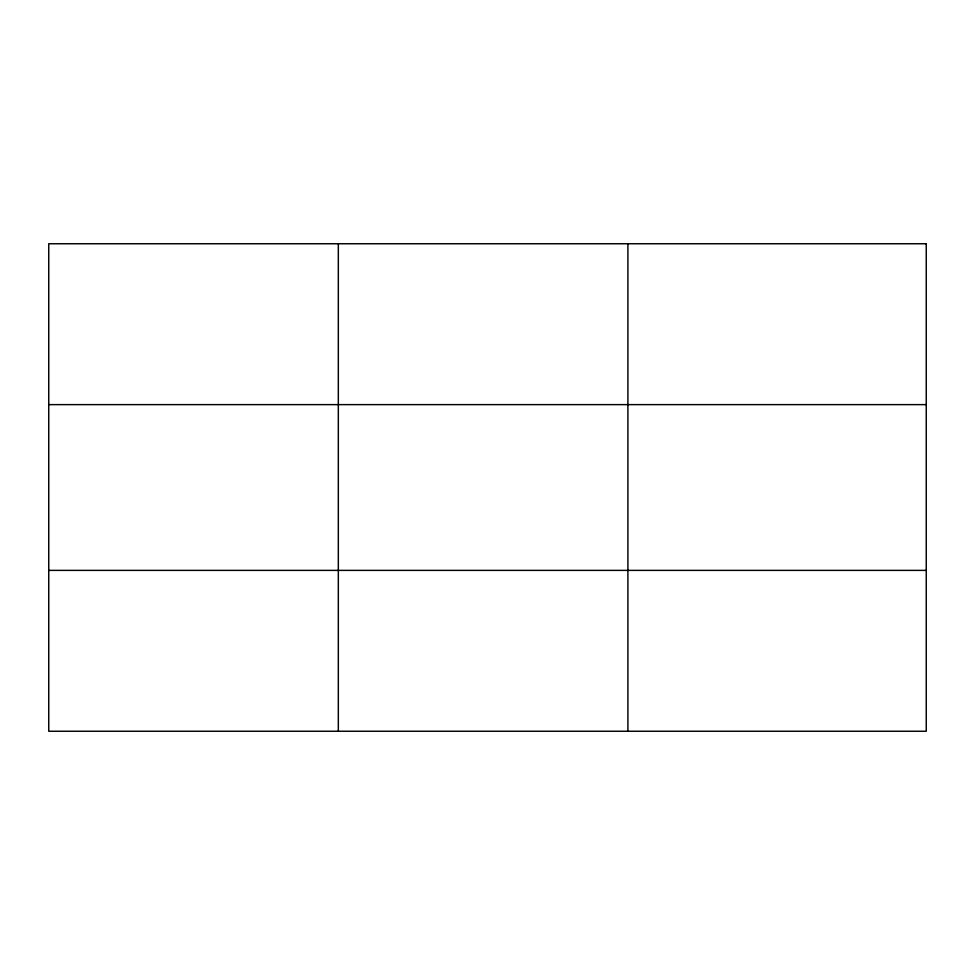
<?xml version="1.0" encoding="UTF-8"?>
<svg xmlns="http://www.w3.org/2000/svg" width="975" height="975" viewBox="0 0 975 975"><rect width="100%" height="100%" fill="white"/><g stroke="black" fill="none" stroke-linecap="round" stroke-linejoin="round"><path stroke-width="1.46" d="M338.325 731.25L338.325 243.75M627.9 731.25L627.9 243.75M48.75 404.625L926.25 404.625M48.75 570.375L926.25 570.375M926.25 243.75L48.75 243.75L48.75 731.25L926.25 731.25L926.25 243.75"/></g></svg>
